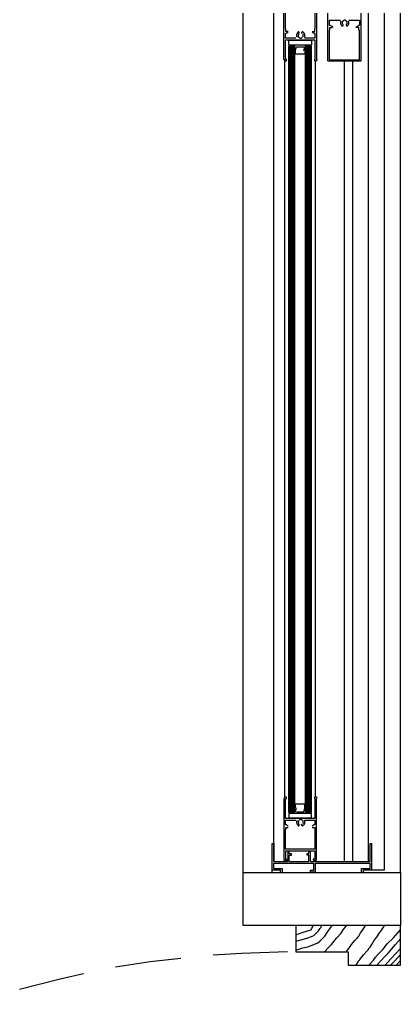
# Model space of a CAD drawing. Header units: millimetres. Extents: x 7649 to 34105, y 3983 to 25377.
# Drawn here: x 11568 to 11930, y 9414 to 10335 of the extents above; entities that cross this region are included whole.
import ezdxf

# ---------------------------------------------------------------- set-up
doc = ezdxf.new("R2010")
doc.units = ezdxf.units.MM

msp = doc.modelspace()

# ---------------------------------------------------------------- linework, layer by layer
at = {"layer": 'GEOMETRY', "color": 7}
for p, q in [((11780.66111, 9525.17639), (11780.66111, 11125.37639)), ((11915.06944, 9527.82222), (11915.06944, 11122.73056)), ((11930.41528, 9525.17639), (11930.41528, 11125.37639)), ((11809.76528, 9535.75972), (11809.76528, 11114.79306)), ((11899.72361, 9535.75972), (11899.72361, 11114.79306)), ((11819.29028, 10296.70139), (11819.29028, 10355.43889)), ((11820.87778, 10326.33472), (11820.87778, 10354.38056)), ((11848.92361, 10354.38056), (11848.92361, 10326.33472)), ((11850.51111, 10355.43889), (11850.51111, 10296.70139)), ((11861.09444, 10295.64306), (11861.09444, 10354.38056)), ((11892.84444, 10295.64306), (11892.84444, 10354.38056)), ((11862.68194, 10329.50972), (11862.68194, 10334.27222)), ((11862.68194, 10334.27222), (11873.26528, 10334.27222)), ((11876.03158, 10333.94642), (11875.81479, 10333.80307)), ((11876.25915, 10334.06371), (11876.03158, 10333.94642)), ((11876.49533, 10334.15493), (11876.25915, 10334.06371)), ((11876.73797, 10334.22009), (11876.49533, 10334.15493)), ((11876.98492, 10334.25919), (11876.73797, 10334.22009)), ((11877.23403, 10334.27222), (11876.98492, 10334.25919)), ((11877.48313, 10334.25919), (11877.23403, 10334.27222)), ((11877.73008, 10334.22009), (11877.48313, 10334.25919)), ((11877.97273, 10334.15493), (11877.73008, 10334.22009)), ((11878.20891, 10334.06371), (11877.97273, 10334.15493)), ((11878.43647, 10333.94642), (11878.20891, 10334.06371)), ((11878.65327, 10333.80307), (11878.43647, 10333.94642)), ((11881.20278, 10334.27222), (11891.25694, 10334.27222)), ((11891.25694, 10334.27222), (11891.25694, 10329.50972)), ((11820.87778, 10326.33472), (11821.40694, 10326.33472)), ((11821.40694, 10323.68889), (11821.40694, 10326.33472)), ((11848.92361, 10323.68889), (11848.92361, 10326.33472)), ((11865.85694, 10327.92222), (11862.68194, 10329.50972)), ((11862.68194, 10296.70139), (11862.68194, 10324.74722)), ((11862.68194, 10324.74722), (11863.21111, 10324.74722)), ((11863.21111, 10327.39306), (11865.32778, 10327.39306)), ((11863.21111, 10324.74722), (11863.21111, 10327.39306)), ((11865.85694, 10327.39306), (11865.85694, 10327.92222)), ((11873.27818, 10332.21507), (11873.26647, 10331.78517)), ((11873.26647, 10331.78517), (11873.30107, 10331.35868)), ((11873.33714, 10332.6446), (11873.27818, 10332.21507)), ((11873.30107, 10331.35868), (11873.38105, 10330.93938)), ((11873.44428, 10333.06999), (11873.33714, 10332.6446)), ((11873.38105, 10330.93938), (11873.50547, 10330.53107)), ((11873.60054, 10333.48744), (11873.44428, 10333.06999)), ((11873.50547, 10330.53107), (11873.6734, 10330.13751)), ((11873.6734, 10330.13751), (11873.88391, 10329.76249)), ((11873.88391, 10329.76249), (11874.13606, 10329.40979)), ((11874.13606, 10329.40979), (11874.42892, 10329.0832)), ((11874.42892, 10329.0832), (11874.76155, 10328.78649)), ((11874.62287, 10329.15341), (11874.68422, 10329.10914)), ((11874.68422, 10329.10914), (11874.74874, 10329.07131)), ((11874.74874, 10329.07131), (11874.81595, 10329.03998)), ((11874.81595, 10329.03998), (11874.88537, 10329.0152)), ((11874.86581, 10332.14008), (11874.85278, 10331.89097)), ((11874.85278, 10331.89097), (11874.86581, 10331.64187)), ((11874.90491, 10332.38703), (11874.86581, 10332.14008)), ((11874.86581, 10331.64187), (11874.90491, 10331.39492)), ((11874.88537, 10329.0152), (11874.9565, 10328.99702)), ((11874.97007, 10332.62967), (11874.90491, 10332.38703)), ((11874.90491, 10331.39492), (11874.97007, 10331.15227)), ((11874.9565, 10328.99702), (11875.02887, 10328.9855)), ((11875.06129, 10332.86585), (11874.97007, 10332.62967)), ((11874.97007, 10331.15227), (11875.06129, 10330.91609)), ((11875.02887, 10328.9855), (11875.10199, 10328.9807)), ((11875.17858, 10333.09342), (11875.06129, 10332.86585)), ((11875.06129, 10330.91609), (11875.17858, 10330.68853)), ((11875.10199, 10328.9807), (11875.17539, 10328.98266)), ((11875.17539, 10328.98266), (11875.24856, 10328.99145)), ((11875.32193, 10333.31021), (11875.17858, 10333.09342)), ((11875.17858, 10330.68853), (11875.32193, 10330.47173)), ((11875.24856, 10328.99145), (11875.32105, 10329.00711)), ((11875.32105, 10329.00711), (11875.39235, 10329.0297)), ((11875.39235, 10329.0297), (11875.46199, 10329.05927)), ((11875.46199, 10329.05927), (11875.5285, 10329.09532)), ((11875.5285, 10329.09532), (11875.59059, 10329.13702)), ((11875.59059, 10329.13702), (11875.648, 10329.18396)), ((11875.648, 10329.18396), (11875.70046, 10329.23573)), ((11875.70885, 10330.30363), (11875.67202, 10330.3421)), ((11875.70046, 10329.23573), (11875.74772, 10329.29192)), ((11875.74282, 10330.26302), (11875.70885, 10330.30363)), ((11875.77388, 10330.22043), (11875.74282, 10330.26302)), ((11875.74772, 10329.29192), (11875.78952, 10329.35211)), ((11875.80196, 10330.17601), (11875.77388, 10330.22043)), ((11875.78952, 10329.35211), (11875.82559, 10329.4159)), ((11875.82699, 10330.12993), (11875.80196, 10330.17601)), ((11875.82559, 10329.4159), (11875.85569, 10329.48286)), ((11875.8489, 10330.08234), (11875.82699, 10330.12993)), ((11875.86763, 10330.03342), (11875.8489, 10330.08234)), ((11875.85569, 10329.48286), (11875.87955, 10329.5526)), ((11875.8831, 10329.98331), (11875.86763, 10330.03342)), ((11875.87955, 10329.5526), (11875.89691, 10329.62469)), ((11875.89525, 10329.93219), (11875.8831, 10329.98331)), ((11875.90402, 10329.88021), (11875.89525, 10329.93219)), ((11875.89691, 10329.62469), (11875.90752, 10329.69873)), ((11875.90933, 10329.82752), (11875.90402, 10329.88021)), ((11875.90752, 10329.69873), (11875.91111, 10329.77431)), ((11875.91111, 10329.77431), (11875.90933, 10329.82752)), ((11875.91111, 10333.21389), (11875.91111, 10333.74306)), ((11878.55694, 10333.74306), (11878.55694, 10333.21389)), ((11878.56718, 10329.90158), (11878.55749, 10329.80365)), ((11878.55749, 10329.80365), (11878.55992, 10329.70528)), ((11878.55992, 10329.70528), (11878.57453, 10329.60766)), ((11878.58896, 10329.99785), (11878.56718, 10329.90158)), ((11878.57453, 10329.60766), (11878.60135, 10329.51202)), ((11878.62278, 10330.09125), (11878.58896, 10329.99785)), ((11878.60135, 10329.51202), (11878.64044, 10329.41957)), ((11878.6686, 10330.18056), (11878.62278, 10330.09125)), ((11878.64044, 10329.41957), (11878.69184, 10329.33151)), ((11878.72636, 10330.26458), (11878.6686, 10330.18056)), ((11878.69184, 10329.33151), (11878.75559, 10329.24905)), ((11878.79603, 10330.3421), (11878.72636, 10330.26458)), ((11878.75559, 10329.24905), (11878.82948, 10329.17556)), ((11878.82948, 10329.17556), (11878.91048, 10329.11362)), ((11878.91048, 10329.11362), (11878.99736, 10329.06335)), ((11878.99736, 10329.06335), (11879.08893, 10329.02485)), ((11879.08893, 10329.02485), (11879.18397, 10328.99823)), ((11879.28948, 10333.09342), (11879.14612, 10333.31021)), ((11879.14612, 10330.47173), (11879.28948, 10330.68853)), ((11879.18397, 10328.99823), (11879.28129, 10328.98359)), ((11879.28129, 10328.98359), (11879.37966, 10328.98105)), ((11879.40676, 10332.86585), (11879.28948, 10333.09342)), ((11879.28948, 10330.68853), (11879.40676, 10330.91609)), ((11879.37966, 10328.98105), (11879.47789, 10328.9907)), ((11879.49799, 10332.62967), (11879.40676, 10332.86585)), ((11879.40676, 10330.91609), (11879.49799, 10331.15227)), ((11879.47789, 10328.9907), (11879.57476, 10329.01266)), ((11879.56315, 10332.38703), (11879.49799, 10332.62967)), ((11879.49799, 10331.15227), (11879.56315, 10331.39492)), ((11879.60225, 10332.14008), (11879.56315, 10332.38703)), ((11879.56315, 10331.39492), (11879.60225, 10331.64187)), ((11879.57476, 10329.01266), (11879.66908, 10329.04703)), ((11879.61528, 10331.89097), (11879.60225, 10332.14008)), ((11879.60225, 10331.64187), (11879.61528, 10331.89097)), ((11879.66908, 10329.04703), (11879.75962, 10329.09391)), ((11879.70651, 10328.78649), (11879.93456, 10328.98267)), ((11879.75962, 10329.09391), (11879.84519, 10329.15341)), ((11879.93456, 10328.98267), (11880.14563, 10329.19397)), ((11880.14563, 10329.19397), (11880.33917, 10329.41926)), ((11880.33917, 10329.41926), (11880.51464, 10329.65742)), ((11880.51464, 10329.65742), (11880.67149, 10329.90732)), ((11880.67149, 10329.90732), (11880.80919, 10330.16785)), ((11880.80919, 10330.16785), (11880.9272, 10330.43786)), ((11880.92056, 10333.36081), (11880.86752, 10333.48744)), ((11880.96912, 10333.23263), (11880.92056, 10333.36081)), ((11880.9272, 10330.43786), (11881.02496, 10330.71624)), ((11881.01318, 10333.10299), (11880.96912, 10333.23263)), ((11881.0527, 10332.97204), (11881.01318, 10333.10299)), ((11881.02496, 10330.71624), (11881.10194, 10331.00187)), ((11881.08767, 10332.83987), (11881.0527, 10332.97204)), ((11881.11806, 10332.70662), (11881.08767, 10332.83987)), ((11881.10194, 10331.00187), (11881.1576, 10331.29362)), ((11881.14384, 10332.5724), (11881.11806, 10332.70662)), ((11881.16499, 10332.43733), (11881.14384, 10332.5724)), ((11881.1576, 10331.29362), (11881.19139, 10331.59036)), ((11881.18149, 10332.30153), (11881.16499, 10332.43733)), ((11881.1933, 10332.16513), (11881.18149, 10332.30153)), ((11881.19139, 10331.59036), (11881.20278, 10331.89097)), ((11881.2004, 10332.02823), (11881.1933, 10332.16513)), ((11881.20278, 10331.89097), (11881.2004, 10332.02823)), ((11888.08194, 10327.39306), (11888.08194, 10327.92222)), ((11891.25694, 10329.50972), (11888.61111, 10327.92222)), ((11890.72778, 10327.39306), (11888.61111, 10327.39306)), ((11890.72778, 10324.74722), (11890.72778, 10327.39306)), ((11890.72778, 10324.74722), (11891.25694, 10324.74722)), ((11891.25694, 10296.70139), (11891.25694, 10324.74722)), ((11820.87778, 10321.57222), (11823.52361, 10323.15972)), ((11820.87778, 10317.33889), (11820.87778, 10321.57222)), ((11830.93194, 10317.33889), (11820.87778, 10317.33889)), ((11820.87778, 10297.23056), (11820.87778, 10315.75139)), ((11820.87778, 10315.75139), (11848.92361, 10315.75139)), ((11823.52361, 10323.68889), (11821.40694, 10323.68889)), ((11831.4725, 10320.02075), (11831.46111, 10319.72014)), ((11831.46111, 10319.72014), (11831.46349, 10319.58288)), ((11831.46349, 10319.58288), (11831.47059, 10319.44598)), ((11831.47059, 10319.44598), (11831.4824, 10319.30958)), ((11831.50629, 10320.31749), (11831.4725, 10320.02075)), ((11831.4824, 10319.30958), (11831.4989, 10319.17378)), ((11831.4989, 10319.17378), (11831.52005, 10319.03871)), ((11831.56195, 10320.60924), (11831.50629, 10320.31749)), ((11831.52005, 10319.03871), (11831.54583, 10318.90449)), ((11831.54583, 10318.90449), (11831.57622, 10318.77124)), ((11831.63893, 10320.89487), (11831.56195, 10320.60924)), ((11831.57622, 10318.77124), (11831.61119, 10318.63908)), ((11831.61119, 10318.63908), (11831.65071, 10318.50812)), ((11831.73669, 10321.17325), (11831.63893, 10320.89487)), ((11831.65071, 10318.50812), (11831.69477, 10318.37848)), ((11831.69477, 10318.37848), (11831.74333, 10318.2503)), ((11831.85469, 10321.44326), (11831.73669, 10321.17325)), ((11831.74333, 10318.2503), (11831.79637, 10318.12367)), ((11831.99239, 10321.70379), (11831.85469, 10321.44326)), ((11832.14925, 10321.95369), (11831.99239, 10321.70379)), ((11832.32472, 10322.19185), (11832.14925, 10321.95369)), ((11832.51826, 10322.41714), (11832.32472, 10322.19185)), ((11832.72933, 10322.62844), (11832.51826, 10322.41714)), ((11832.95738, 10322.82462), (11832.72933, 10322.62844)), ((11832.90427, 10323.04637), (11832.8187, 10322.98687)), ((11832.99481, 10323.09325), (11832.90427, 10323.04637)), ((11833.08913, 10323.12762), (11832.99481, 10323.09325)), ((11833.57778, 10321.04306), (11833.04861, 10321.04306)), ((11833.06164, 10319.96924), (11833.04861, 10319.72014)), ((11833.04861, 10319.72014), (11833.06164, 10319.47103)), ((11833.04861, 10318.39722), (11833.57778, 10318.39722)), ((11833.10074, 10320.2162), (11833.06164, 10319.96924)), ((11833.06164, 10319.47103), (11833.10074, 10319.22408)), ((11833.186, 10323.14957), (11833.08913, 10323.12762)), ((11833.1659, 10320.45884), (11833.10074, 10320.2162)), ((11833.10074, 10319.22408), (11833.1659, 10318.98144)), ((11833.25712, 10320.69502), (11833.1659, 10320.45884)), ((11833.1659, 10318.98144), (11833.25712, 10318.74526)), ((11833.28423, 10323.15923), (11833.186, 10323.14957)), ((11833.37441, 10320.92258), (11833.25712, 10320.69502)), ((11833.25712, 10318.74526), (11833.37441, 10318.51769)), ((11833.3826, 10323.15668), (11833.28423, 10323.15923)), ((11833.51776, 10321.13938), (11833.37441, 10320.92258)), ((11833.37441, 10318.51769), (11833.51776, 10318.3009)), ((11833.47992, 10323.14205), (11833.3826, 10323.15668)), ((11833.57496, 10323.11543), (11833.47992, 10323.14205)), ((11833.66653, 10323.07693), (11833.57496, 10323.11543)), ((11833.75341, 10323.02666), (11833.66653, 10323.07693)), ((11833.83441, 10322.96472), (11833.75341, 10323.02666)), ((11833.9083, 10322.89122), (11833.83441, 10322.96472)), ((11833.86786, 10321.79818), (11833.93753, 10321.8757)), ((11833.97205, 10322.80877), (11833.9083, 10322.89122)), ((11833.93753, 10321.8757), (11833.99529, 10321.95972)), ((11834.02345, 10322.72071), (11833.97205, 10322.80877)), ((11833.99529, 10321.95972), (11834.04111, 10322.04903)), ((11834.01062, 10317.80804), (11834.22742, 10317.66469)), ((11834.06254, 10322.62826), (11834.02345, 10322.72071)), ((11834.04111, 10322.04903), (11834.07492, 10322.14243)), ((11834.08936, 10322.53262), (11834.06254, 10322.62826)), ((11834.07492, 10322.14243), (11834.09671, 10322.2387)), ((11834.10397, 10322.435), (11834.08936, 10322.53262)), ((11834.09671, 10322.2387), (11834.1064, 10322.33662)), ((11834.1064, 10322.33662), (11834.10397, 10322.435)), ((11834.22742, 10317.66469), (11834.45498, 10317.5474)), ((11834.45498, 10317.5474), (11834.69116, 10317.45618)), ((11834.69116, 10317.45618), (11834.9338, 10317.39102)), ((11834.9338, 10317.39102), (11835.18076, 10317.35192)), ((11835.18076, 10317.35192), (11835.42986, 10317.33889)), ((11835.42986, 10317.33889), (11835.67897, 10317.35192)), ((11835.67897, 10317.35192), (11835.92592, 10317.39102)), ((11835.92592, 10317.39102), (11836.16856, 10317.45618)), ((11836.16856, 10317.45618), (11836.40474, 10317.5474)), ((11836.2272, 10322.44155), (11836.22361, 10322.36597)), ((11836.22361, 10322.36597), (11836.2254, 10322.31275)), ((11836.2254, 10322.31275), (11836.2307, 10322.26007)), ((11836.23781, 10322.51558), (11836.2272, 10322.44155)), ((11836.2307, 10322.26007), (11836.23947, 10322.20809)), ((11836.25517, 10322.58768), (11836.23781, 10322.51558)), ((11836.23947, 10322.20809), (11836.25162, 10322.15696)), ((11836.25162, 10322.15696), (11836.26709, 10322.10686)), ((11836.27903, 10322.65741), (11836.25517, 10322.58768)), ((11836.26709, 10322.10686), (11836.28582, 10322.05793)), ((11836.30913, 10322.72438), (11836.27903, 10322.65741)), ((11836.28582, 10322.05793), (11836.30773, 10322.01035)), ((11836.30773, 10322.01035), (11836.33276, 10321.96427)), ((11836.34521, 10322.78816), (11836.30913, 10322.72438)), ((11836.33276, 10321.96427), (11836.36084, 10321.91985)), ((11836.387, 10322.84836), (11836.34521, 10322.78816)), ((11836.36084, 10321.91985), (11836.3919, 10321.87726)), ((11836.43426, 10322.90454), (11836.387, 10322.84836)), ((11836.3919, 10321.87726), (11836.42588, 10321.83665)), ((11836.40474, 10317.5474), (11836.63231, 10317.66469)), ((11836.42588, 10321.83665), (11836.4627, 10321.79818)), ((11836.48672, 10322.95631), (11836.43426, 10322.90454)), ((11836.54413, 10323.00325), (11836.48672, 10322.95631)), ((11836.60622, 10323.04496), (11836.54413, 10323.00325)), ((11836.67274, 10323.081), (11836.60622, 10323.04496)), ((11836.63231, 10317.66469), (11836.8491, 10317.80804)), ((11836.74237, 10323.11058), (11836.67274, 10323.081)), ((11836.81368, 10323.13317), (11836.74237, 10323.11058)), ((11836.88616, 10323.14883), (11836.81368, 10323.13317)), ((11836.95934, 10323.15761), (11836.88616, 10323.14883)), ((11837.03273, 10323.15958), (11836.95934, 10323.15761)), ((11837.10585, 10323.15477), (11837.03273, 10323.15958)), ((11837.17822, 10323.14326), (11837.10585, 10323.15477)), ((11837.24935, 10323.12508), (11837.17822, 10323.14326)), ((11837.31877, 10323.1003), (11837.24935, 10323.12508)), ((11837.38598, 10323.06897), (11837.31877, 10323.1003)), ((11837.48531, 10320.92258), (11837.34196, 10321.13938)), ((11837.34196, 10318.3009), (11837.48531, 10318.51769)), ((11837.4505, 10323.03114), (11837.38598, 10323.06897)), ((11837.51186, 10322.98687), (11837.4505, 10323.03114)), ((11837.6026, 10320.69502), (11837.48531, 10320.92258)), ((11837.48531, 10318.51769), (11837.6026, 10318.74526)), ((11837.69382, 10320.45884), (11837.6026, 10320.69502)), ((11837.6026, 10318.74526), (11837.69382, 10318.98144)), ((11837.75898, 10320.2162), (11837.69382, 10320.45884)), ((11837.69382, 10318.98144), (11837.75898, 10319.22408)), ((11837.79808, 10319.96924), (11837.75898, 10320.2162)), ((11837.75898, 10319.22408), (11837.79808, 10319.47103)), ((11837.81111, 10319.72014), (11837.79808, 10319.96924)), ((11837.79808, 10319.47103), (11837.81111, 10319.72014)), ((11838.23497, 10322.52791), (11837.90234, 10322.82462)), ((11838.52783, 10322.20132), (11838.23497, 10322.52791)), ((11838.77998, 10321.84862), (11838.52783, 10322.20132)), ((11838.99049, 10321.4736), (11838.77998, 10321.84862)), ((11848.92361, 10317.33889), (11838.86944, 10317.33889)), ((11839.15842, 10321.08004), (11838.99049, 10321.4736)), ((11839.06335, 10318.12367), (11839.21961, 10318.54113)), ((11839.28284, 10320.67173), (11839.15842, 10321.08004)), ((11839.21961, 10318.54113), (11839.32675, 10318.96651)), ((11839.36282, 10320.25243), (11839.28284, 10320.67173)), ((11839.32675, 10318.96651), (11839.3857, 10319.39604)), ((11839.39742, 10319.82594), (11839.36282, 10320.25243)), ((11839.3857, 10319.39604), (11839.39742, 10319.82594)), ((11846.27778, 10323.68889), (11848.92361, 10323.68889)), ((11846.27778, 10323.15972), (11848.92361, 10321.57222)), ((11848.92361, 10321.57222), (11848.92361, 10317.33889)), ((11848.92361, 10315.75139), (11848.92361, 10297.23056)), ((11824.05278, 10315.22222), (11845.74861, 10315.22222)), ((11824.05278, 10310.98889), (11824.05278, 10315.22222)), ((11824.05278, 10310.98889), (11845.74861, 10310.98889)), ((11824.05278, 9582.32639), (11824.05278, 10309.93056)), ((11824.05278, 10309.93056), (11829.87361, 10309.93056)), ((11825.11111, 9582.32639), (11825.11111, 10309.93056)), ((11826.16944, 9582.32639), (11826.16944, 10309.93056)), ((11827.22778, 9582.32639), (11827.22778, 10309.93056)), ((11827.75694, 9582.32639), (11827.75694, 10309.93056)), ((11828.81528, 9582.32639), (11828.81528, 10309.93056)), ((11829.87361, 9582.32639), (11829.87361, 10309.93056)), ((11830.40278, 10305.16806), (11831.46111, 10308.87222)), ((11831.46111, 10308.87222), (11838.34028, 10308.87222)), ((11838.34028, 10305.16806), (11839.39861, 10308.87222)), ((11839.92778, 9582.32639), (11839.92778, 10309.93056)), ((11839.92778, 10309.93056), (11845.74861, 10309.93056)), ((11840.98611, 9582.32639), (11840.98611, 10309.93056)), ((11842.04444, 9582.32639), (11842.04444, 10309.93056)), ((11843.10278, 9582.32639), (11843.10278, 10309.93056)), ((11844.16111, 9582.32639), (11844.16111, 10309.93056)), ((11845.21944, 9582.32639), (11845.21944, 10309.93056)), ((11845.74861, 10315.22222), (11845.74861, 10310.98889)), ((11845.74861, 9582.32639), (11845.74861, 10309.93056)), ((11819.81944, 10296.96597), (11819.82669, 10296.85826)), ((11821.93611, 10297.23056), (11820.87778, 10297.23056)), ((11821.93611, 10295.64306), (11821.93611, 10297.23056)), ((11830.40278, 10301.99306), (11830.40278, 10305.16806)), ((11839.39861, 10301.99306), (11830.40278, 10301.99306)), ((11839.39861, 10305.16806), (11839.39861, 10301.99306)), ((11848.92361, 10297.23056), (11848.39444, 10297.23056)), ((11848.39444, 10297.23056), (11848.39444, 10295.64306)), ((11851.03303, 10296.85826), (11851.04028, 10296.96597)), ((11819.82669, 10296.85826), (11819.8478, 10296.75496)), ((11819.8478, 10296.75496), (11819.88182, 10296.65701)), ((11819.88182, 10296.65701), (11819.92781, 10296.56535)), ((11819.92781, 10296.56535), (11819.98483, 10296.48093)), ((11819.98483, 10296.48093), (11820.05193, 10296.40471)), ((11820.05193, 10296.40471), (11820.12816, 10296.33761)), ((11820.12816, 10296.33761), (11820.21257, 10296.28059)), ((11820.21257, 10296.28059), (11820.30423, 10296.2346)), ((11820.30423, 10296.2346), (11820.40218, 10296.20058)), ((11820.34861, 10295.64306), (11821.93611, 10295.64306)), ((11820.34861, 9596.61389), (11820.34861, 10295.64306)), ((11820.40218, 10296.20058), (11820.50549, 10296.17947)), ((11820.50549, 10296.17947), (11820.61319, 10296.17222)), ((11848.39444, 10295.64306), (11849.98194, 10295.64306)), ((11849.45278, 9596.61389), (11849.45278, 10295.64306)), ((11850.24653, 10296.17222), (11850.35424, 10296.17947)), ((11850.35424, 10296.17947), (11850.45754, 10296.20058)), ((11850.45754, 10296.20058), (11850.55549, 10296.2346)), ((11850.55549, 10296.2346), (11850.64715, 10296.28059)), ((11850.64715, 10296.28059), (11850.73157, 10296.33761)), ((11850.73157, 10296.33761), (11850.80779, 10296.40471)), ((11850.80779, 10296.40471), (11850.87489, 10296.48093)), ((11850.87489, 10296.48093), (11850.93191, 10296.56535)), ((11850.93191, 10296.56535), (11850.9779, 10296.65701)), ((11850.9779, 10296.65701), (11851.01192, 10296.75496)), ((11851.01192, 10296.75496), (11851.03303, 10296.85826)), ((11861.09444, 10295.64306), (11892.84444, 10295.64306)), ((11862.68194, 10296.70139), (11891.25694, 10296.70139)), ((11876.96944, 9535.75972), (11876.96944, 10295.64306)), ((11884.90694, 9535.75972), (11884.90694, 10295.64306)), ((11819.29028, 9595.55556), (11819.29028, 9536.81806)), ((11819.82669, 9595.92785), (11819.81944, 9595.82014)), ((11819.8478, 9596.03115), (11819.82669, 9595.92785)), ((11819.88182, 9596.1291), (11819.8478, 9596.03115)), ((11819.92781, 9596.22076), (11819.88182, 9596.1291)), ((11819.98483, 9596.30518), (11819.92781, 9596.22076)), ((11820.05193, 9596.38141), (11819.98483, 9596.30518)), ((11820.12816, 9596.4485), (11820.05193, 9596.38141)), ((11820.21257, 9596.50552), (11820.12816, 9596.4485)), ((11820.30423, 9596.55151), (11820.21257, 9596.50552)), ((11820.40218, 9596.58554), (11820.30423, 9596.55151)), ((11821.93611, 9596.61389), (11820.34861, 9596.61389)), ((11820.50549, 9596.60664), (11820.40218, 9596.58554)), ((11820.61319, 9596.61389), (11820.50549, 9596.60664)), ((11820.87778, 9576.50556), (11820.87778, 9595.02639)), ((11820.87778, 9595.02639), (11821.93611, 9595.02639)), ((11821.93611, 9595.02639), (11821.93611, 9596.61389)), ((11830.40278, 9586.55972), (11830.40278, 9590.26389)), ((11830.40278, 9590.26389), (11839.39861, 9590.26389)), ((11839.39861, 9586.55972), (11839.39861, 9590.26389)), ((11849.98194, 9596.61389), (11848.39444, 9596.61389)), ((11848.39444, 9596.61389), (11848.39444, 9595.02639)), ((11848.39444, 9595.02639), (11848.92361, 9595.02639)), ((11848.92361, 9595.02639), (11848.92361, 9576.50556)), ((11850.35424, 9596.60664), (11850.24653, 9596.61389)), ((11850.45754, 9596.58554), (11850.35424, 9596.60664)), ((11850.55549, 9596.55151), (11850.45754, 9596.58554)), ((11850.51111, 9536.81806), (11850.51111, 9595.55556)), ((11850.64715, 9596.50552), (11850.55549, 9596.55151)), ((11850.73157, 9596.4485), (11850.64715, 9596.50552)), ((11850.80779, 9596.38141), (11850.73157, 9596.4485)), ((11850.87489, 9596.30518), (11850.80779, 9596.38141)), ((11850.93191, 9596.22076), (11850.87489, 9596.30518)), ((11850.9779, 9596.1291), (11850.93191, 9596.22076)), ((11851.01192, 9596.03115), (11850.9779, 9596.1291)), ((11851.03303, 9595.92785), (11851.01192, 9596.03115)), ((11851.04028, 9595.82014), (11851.03303, 9595.92785)), ((11824.05278, 9582.32639), (11829.87361, 9582.32639)), ((11845.74861, 9581.26806), (11824.05278, 9581.26806)), ((11824.05278, 9581.26806), (11824.05278, 9577.03472)), ((11830.40278, 9582.85556), (11831.46111, 9586.55972)), ((11831.46111, 9582.85556), (11838.34028, 9582.85556)), ((11838.34028, 9582.85556), (11839.39861, 9586.55972)), ((11839.92778, 9582.32639), (11845.74861, 9582.32639)), ((11845.74861, 9577.03472), (11845.74861, 9581.26806)), ((11848.92361, 9576.50556), (11820.87778, 9576.50556)), ((11820.87778, 9570.68472), (11820.87778, 9574.91806)), ((11820.87778, 9574.91806), (11830.93194, 9574.91806)), ((11823.52361, 9569.09722), (11820.87778, 9570.68472)), ((11824.05278, 9577.03472), (11845.74861, 9577.03472)), ((11831.47402, 9573.39007), (11831.46231, 9572.96017)), ((11831.46231, 9572.96017), (11831.4969, 9572.53368)), ((11831.53298, 9573.8196), (11831.47402, 9573.39007)), ((11831.4969, 9572.53368), (11831.57688, 9572.11438)), ((11831.64012, 9574.24499), (11831.53298, 9573.8196)), ((11831.57688, 9572.11438), (11831.7013, 9571.70607)), ((11831.79637, 9574.66244), (11831.64012, 9574.24499)), ((11831.7013, 9571.70607), (11831.86923, 9571.31251)), ((11831.86923, 9571.31251), (11832.07974, 9570.93749)), ((11832.07974, 9570.93749), (11832.33189, 9570.58479)), ((11832.33189, 9570.58479), (11832.62475, 9570.2582)), ((11832.62475, 9570.2582), (11832.95738, 9569.96149)), ((11832.8187, 9569.79924), (11832.88005, 9569.75497)), ((11832.88005, 9569.75497), (11832.94458, 9569.71714)), ((11832.94458, 9569.71714), (11833.01179, 9569.68581)), ((11833.01179, 9569.68581), (11833.0812, 9569.66103)), ((11833.04861, 9573.85972), (11833.57778, 9573.85972)), ((11833.06164, 9573.31508), (11833.04861, 9573.06597)), ((11833.04861, 9573.06597), (11833.06164, 9572.81687)), ((11833.57778, 9571.21389), (11833.04861, 9571.21389)), ((11833.10074, 9573.56203), (11833.06164, 9573.31508)), ((11833.06164, 9572.81687), (11833.10074, 9572.56992)), ((11833.0812, 9569.66103), (11833.15233, 9569.64286)), ((11833.1659, 9573.80467), (11833.10074, 9573.56203)), ((11833.10074, 9572.56992), (11833.1659, 9572.32727)), ((11833.15233, 9569.64286), (11833.2247, 9569.63134)), ((11833.25712, 9574.04085), (11833.1659, 9573.80467)), ((11833.1659, 9572.32727), (11833.25712, 9572.09109)), ((11833.2247, 9569.63134), (11833.29783, 9569.62653)), ((11833.37441, 9574.26842), (11833.25712, 9574.04085)), ((11833.25712, 9572.09109), (11833.37441, 9571.86353)), ((11833.29783, 9569.62653), (11833.37122, 9569.6285)), ((11833.37122, 9569.6285), (11833.4444, 9569.63728)), ((11833.51776, 9574.48521), (11833.37441, 9574.26842)), ((11833.37441, 9571.86353), (11833.51776, 9571.64673)), ((11833.4444, 9569.63728), (11833.51688, 9569.65294)), ((11833.51688, 9569.65294), (11833.58818, 9569.67553)), ((11833.57778, 9570.68472), (11833.57778, 9571.21389)), ((11833.58818, 9569.67553), (11833.65782, 9569.70511)), ((11833.65782, 9569.70511), (11833.72434, 9569.74116)), ((11833.72434, 9569.74116), (11833.78643, 9569.78286)), ((11833.78643, 9569.78286), (11833.84383, 9569.8298)), ((11833.84383, 9569.8298), (11833.89629, 9569.88157)), ((11833.90468, 9570.94947), (11833.86786, 9570.98793)), ((11833.89629, 9569.88157), (11833.94355, 9569.93775)), ((11833.93865, 9570.90886), (11833.90468, 9570.94947)), ((11833.96972, 9570.86626), (11833.93865, 9570.90886)), ((11833.94355, 9569.93775), (11833.98535, 9569.99795)), ((11833.99779, 9570.82184), (11833.96972, 9570.86626)), ((11833.98535, 9569.99795), (11834.02143, 9570.06173)), ((11834.02282, 9570.77576), (11833.99779, 9570.82184)), ((11834.22742, 9575.12142), (11834.01062, 9574.97807)), ((11834.02143, 9570.06173), (11834.05152, 9570.1287)), ((11834.04473, 9570.72818), (11834.02282, 9570.77576)), ((11834.06346, 9570.67925), (11834.04473, 9570.72818)), ((11834.05152, 9570.1287), (11834.07538, 9570.19843)), ((11834.07893, 9570.62915), (11834.06346, 9570.67925)), ((11834.07538, 9570.19843), (11834.09274, 9570.27053)), ((11834.09109, 9570.57802), (11834.07893, 9570.62915)), ((11834.09985, 9570.52604), (11834.09109, 9570.57802)), ((11834.09274, 9570.27053), (11834.10335, 9570.34457)), ((11834.10516, 9570.47336), (11834.09985, 9570.52604)), ((11834.10335, 9570.34457), (11834.10694, 9570.42014)), ((11834.10694, 9570.42014), (11834.10516, 9570.47336)), ((11834.45498, 9575.23871), (11834.22742, 9575.12142)), ((11834.69116, 9575.32993), (11834.45498, 9575.23871)), ((11834.9338, 9575.39509), (11834.69116, 9575.32993)), ((11835.18076, 9575.43419), (11834.9338, 9575.39509)), ((11835.42986, 9575.44722), (11835.18076, 9575.43419)), ((11835.67897, 9575.43419), (11835.42986, 9575.44722)), ((11835.92592, 9575.39509), (11835.67897, 9575.43419)), ((11836.16856, 9575.32993), (11835.92592, 9575.39509)), ((11836.40474, 9575.23871), (11836.16856, 9575.32993)), ((11836.22361, 9570.68472), (11836.22361, 9571.21389)), ((11836.23385, 9570.54742), (11836.22415, 9570.44949)), ((11836.22415, 9570.44949), (11836.22659, 9570.35111)), ((11836.22659, 9570.35111), (11836.24119, 9570.2535)), ((11836.25563, 9570.64368), (11836.23385, 9570.54742)), ((11836.24119, 9570.2535), (11836.26802, 9570.15785)), ((11836.28945, 9570.73708), (11836.25563, 9570.64368)), ((11836.26802, 9570.15785), (11836.30711, 9570.0654)), ((11836.33527, 9570.82639), (11836.28945, 9570.73708)), ((11836.30711, 9570.0654), (11836.35851, 9569.97734)), ((11836.39303, 9570.91041), (11836.33527, 9570.82639)), ((11836.35851, 9569.97734), (11836.42225, 9569.89489)), ((11836.4627, 9570.98793), (11836.39303, 9570.91041)), ((11836.63231, 9575.12142), (11836.40474, 9575.23871)), ((11836.42225, 9569.89489), (11836.49615, 9569.82139)), ((11836.49615, 9569.82139), (11836.57714, 9569.75945)), ((11836.57714, 9569.75945), (11836.66403, 9569.70918)), ((11836.8491, 9574.97807), (11836.63231, 9575.12142)), ((11836.66403, 9569.70918), (11836.75559, 9569.67068)), ((11836.75559, 9569.67068), (11836.85064, 9569.64406)), ((11836.85064, 9569.64406), (11836.94795, 9569.62943)), ((11836.94795, 9569.62943), (11837.04633, 9569.62688)), ((11837.04633, 9569.62688), (11837.14455, 9569.63654)), ((11837.14455, 9569.63654), (11837.24143, 9569.65849)), ((11837.24143, 9569.65849), (11837.33574, 9569.69286)), ((11837.33574, 9569.69286), (11837.42629, 9569.73974)), ((11837.48531, 9574.26842), (11837.34196, 9574.48521)), ((11837.34196, 9571.64673), (11837.48531, 9571.86353)), ((11837.42629, 9569.73974), (11837.51186, 9569.79924)), ((11837.6026, 9574.04085), (11837.48531, 9574.26842)), ((11837.48531, 9571.86353), (11837.6026, 9572.09109)), ((11837.69382, 9573.80467), (11837.6026, 9574.04085)), ((11837.6026, 9572.09109), (11837.69382, 9572.32727)), ((11837.75898, 9573.56203), (11837.69382, 9573.80467)), ((11837.69382, 9572.32727), (11837.75898, 9572.56992)), ((11837.79808, 9573.31508), (11837.75898, 9573.56203)), ((11837.75898, 9572.56992), (11837.79808, 9572.81687)), ((11837.81111, 9573.06597), (11837.79808, 9573.31508)), ((11837.79808, 9572.81687), (11837.81111, 9573.06597)), ((11837.90234, 9569.96149), (11838.13039, 9570.15767)), ((11838.13039, 9570.15767), (11838.34146, 9570.36897)), ((11838.34146, 9570.36897), (11838.535, 9570.59426)), ((11838.535, 9570.59426), (11838.71047, 9570.83242)), ((11838.71047, 9570.83242), (11838.86733, 9571.08232)), ((11838.86733, 9571.08232), (11839.00503, 9571.34285)), ((11838.86944, 9574.91806), (11848.92361, 9574.91806)), ((11839.00503, 9571.34285), (11839.12303, 9571.61286)), ((11839.11639, 9574.53581), (11839.06335, 9574.66244)), ((11839.16496, 9574.40763), (11839.11639, 9574.53581)), ((11839.12303, 9571.61286), (11839.22079, 9571.89124)), ((11839.20901, 9574.27799), (11839.16496, 9574.40763)), ((11839.24854, 9574.14704), (11839.20901, 9574.27799)), ((11839.22079, 9571.89124), (11839.29778, 9572.17687)), ((11839.28351, 9574.01487), (11839.24854, 9574.14704)), ((11839.31389, 9573.88162), (11839.28351, 9574.01487)), ((11839.29778, 9572.17687), (11839.35343, 9572.46862)), ((11839.33967, 9573.7474), (11839.31389, 9573.88162)), ((11839.36082, 9573.61233), (11839.33967, 9573.7474)), ((11839.35343, 9572.46862), (11839.38723, 9572.76536)), ((11839.37732, 9573.47653), (11839.36082, 9573.61233)), ((11839.38913, 9573.34013), (11839.37732, 9573.47653)), ((11839.38723, 9572.76536), (11839.39861, 9573.06597)), ((11839.39624, 9573.20323), (11839.38913, 9573.34013)), ((11839.39861, 9573.06597), (11839.39624, 9573.20323)), ((11848.92361, 9570.68472), (11846.27778, 9569.09722)), ((11848.92361, 9574.91806), (11848.92361, 9570.68472)), ((11820.87778, 9547.40139), (11820.87778, 9565.92222)), ((11820.87778, 9565.92222), (11821.40694, 9565.92222)), ((11821.40694, 9565.92222), (11821.40694, 9568.03889)), ((11821.40694, 9568.03889), (11823.52361, 9568.03889)), ((11846.27778, 9568.03889), (11848.92361, 9568.03889)), ((11848.92361, 9568.03889), (11848.92361, 9565.92222)), ((11848.92361, 9565.92222), (11848.92361, 9547.40139)), ((11808.17778, 9527.82222), (11808.17778, 9552.69306)), ((11808.17778, 9552.69306), (11809.76528, 9552.69306)), ((11809.76528, 9552.69306), (11809.76528, 9535.75972)), ((11901.31111, 9535.75972), (11901.31111, 9552.69306)), ((11901.31111, 9552.69306), (11902.89861, 9552.69306)), ((11902.89861, 9527.82222), (11902.89861, 9552.69306)), ((11848.92361, 9547.40139), (11820.87778, 9547.40139)), ((11820.87778, 9545.81389), (11848.92361, 9545.81389)), ((11820.87778, 9545.81389), (11820.87778, 9537.87639)), ((11823.52361, 9535.75972), (11823.52361, 9545.81389)), ((11823.52361, 9545.81389), (11824.58194, 9545.81389)), ((11824.58194, 9543.16806), (11824.58194, 9545.81389)), ((11824.58194, 9543.16806), (11826.69861, 9543.16806)), ((11826.69861, 9541.58056), (11826.69861, 9543.16806)), ((11841.51528, 9541.58056), (11841.51528, 9543.16806)), ((11841.51528, 9543.16806), (11843.10278, 9543.16806)), ((11843.10278, 9543.16806), (11843.10278, 9545.81389)), ((11843.10278, 9545.81389), (11844.69028, 9545.81389)), ((11844.69028, 9535.75972), (11844.69028, 9545.81389)), ((11848.92361, 9545.81389), (11848.92361, 9537.87639)), ((11809.76528, 9535.75972), (11823.52361, 9535.75972)), ((11809.76528, 9528.88056), (11809.76528, 9534.17222)), ((11809.76528, 9534.17222), (11847.86528, 9534.17222)), ((11819.29028, 9536.81806), (11822.46528, 9536.81806)), ((11820.87778, 9537.87639), (11822.46528, 9537.87639)), ((11822.46528, 9537.87639), (11822.46528, 9536.81806)), ((11824.58194, 9535.75972), (11824.58194, 9541.58056)), ((11824.58194, 9541.58056), (11826.69861, 9541.58056)), ((11824.58194, 9535.75972), (11843.10278, 9535.75972)), ((11843.10278, 9541.58056), (11841.51528, 9541.58056)), ((11843.10278, 9535.75972), (11843.10278, 9541.58056)), ((11844.69028, 9535.75972), (11901.31111, 9535.75972)), ((11848.92361, 9537.87639), (11847.33611, 9537.87639)), ((11847.33611, 9537.87639), (11847.33611, 9536.81806)), ((11847.33611, 9536.81806), (11850.51111, 9536.81806)), ((11847.86528, 9527.29306), (11847.86528, 9534.17222)), ((11849.45278, 9525.70556), (11849.45278, 9534.17222)), ((11849.45278, 9534.17222), (11901.31111, 9534.17222)), ((11901.31111, 9528.88056), (11901.31111, 9534.17222)), ((11808.17778, 9525.17639), (11808.17778, 9527.82222)), ((11808.17778, 9527.82222), (11816.11528, 9527.82222)), ((11809.76528, 9528.88056), (11817.70278, 9528.88056)), ((11816.11528, 9525.17639), (11816.11528, 9527.82222)), ((11817.70278, 9525.17639), (11816.11528, 9525.17639)), ((11817.70278, 9528.88056), (11817.70278, 9525.17639)), ((11817.70278, 9525.17639), (11893.37361, 9525.17639)), ((11844.69028, 9525.70556), (11844.69028, 9527.29306)), ((11844.69028, 9527.29306), (11847.86528, 9527.29306)), ((11844.69028, 9525.70556), (11849.45278, 9525.70556)), ((11893.37361, 9525.17639), (11893.37361, 9528.88056)), ((11893.37361, 9528.88056), (11901.31111, 9528.88056)), ((11894.96111, 9525.17639), (11893.37361, 9525.17639)), ((11894.96111, 9527.82222), (11902.89861, 9527.82222)), ((11894.96111, 9525.17639), (11894.96111, 9527.82222)), ((11902.89861, 9527.82222), (11915.06944, 9527.82222)), ((11930.41528, 9474.90556), (11830.93194, 9474.90556)), ((11830.93194, 9474.90556), (11830.93194, 9450.03472)), ((11830.93194, 9465.90972), (11837.81111, 9468.55556)), ((11837.81111, 9468.55556), (11840.98611, 9469.61389)), ((11840.98611, 9469.61389), (11843.10278, 9470.14306)), ((11843.10278, 9470.14306), (11844.69028, 9470.67222)), ((11844.69028, 9470.67222), (11845.21944, 9470.67222)), ((11845.21944, 9470.67222), (11845.74861, 9471.73056)), ((11845.74861, 9471.73056), (11846.27778, 9472.78889)), ((11846.27778, 9472.78889), (11847.33611, 9474.90556)), ((11850.51111, 9468.02639), (11852.09861, 9469.61389)), ((11852.09861, 9469.61389), (11853.15694, 9471.20139)), ((11853.15694, 9471.20139), (11853.68611, 9471.73056)), ((11853.68611, 9471.73056), (11853.68611, 9472.25972)), ((11853.68611, 9472.25972), (11854.21528, 9472.25972)), ((11854.21528, 9472.78889), (11854.74444, 9473.31806)), ((11854.21528, 9472.25972), (11854.21528, 9472.78889)), ((11854.74444, 9473.31806), (11855.27361, 9474.90556)), ((11858.44861, 9464.85139), (11861.09444, 9469.08472)), ((11861.09444, 9469.08472), (11863.21111, 9471.73056)), ((11863.21111, 9471.73056), (11865.32778, 9474.90556)), ((11873.79444, 9467.49722), (11875.91111, 9470.67222)), ((11875.91111, 9470.67222), (11877.49861, 9472.78889)), ((11877.49861, 9472.78889), (11879.08611, 9474.90556)), ((11892.31528, 9468.02639), (11894.43194, 9470.67222)), ((11894.43194, 9470.67222), (11897.07778, 9474.90556)), ((11909.77778, 9466.96806), (11912.42361, 9470.67222)), ((11912.42361, 9470.67222), (11915.06944, 9474.90556)), ((11923.53611, 9463.26389), (11930.41528, 9470.67222)), ((11930.41528, 9437.33472), (11930.41528, 9474.90556)), ((11830.93194, 9460.08889), (11836.75278, 9461.67639)), ((11836.75278, 9461.67639), (11842.04444, 9463.26389)), ((11842.04444, 9463.26389), (11845.74861, 9464.32222)), ((11845.74861, 9464.32222), (11847.86528, 9465.38056)), ((11847.86528, 9465.38056), (11850.51111, 9468.02639)), ((11851.56944, 9458.50139), (11853.68611, 9460.08889)), ((11853.68611, 9460.08889), (11855.80278, 9462.20556)), ((11855.80278, 9462.20556), (11858.44861, 9464.85139)), ((11864.79861, 9456.91389), (11869.56111, 9462.73472)), ((11869.56111, 9462.73472), (11873.79444, 9467.49722)), ((11883.84861, 9456.91389), (11887.02361, 9460.61806)), ((11887.02361, 9460.61806), (11889.14028, 9462.73472)), ((11889.14028, 9462.73472), (11889.66944, 9463.79306)), ((11889.66944, 9463.79306), (11890.19861, 9464.32222)), ((11890.19861, 9464.32222), (11890.72778, 9464.32222)), ((11890.72778, 9464.85139), (11891.25694, 9465.90972)), ((11890.72778, 9464.32222), (11890.72778, 9464.85139)), ((11891.25694, 9465.90972), (11892.31528, 9468.02639)), ((11902.89861, 9456.91389), (11905.54444, 9461.14722)), ((11905.54444, 9461.14722), (11907.66111, 9463.79306)), ((11907.66111, 9463.79306), (11909.77778, 9466.96806)), ((11917.71528, 9457.44306), (11923.53611, 9463.26389)), ((11925.65278, 9456.91389), (11930.41528, 9462.20556)), ((11822.99444, 9450.03472), (11779.07361, 9448.44722)), ((11830.93194, 9451.62222), (11837.28194, 9453.73889)), ((11830.93194, 9450.03472), (11880.67361, 9450.03472)), ((11837.28194, 9453.73889), (11842.04444, 9454.79722)), ((11842.04444, 9454.79722), (11845.21944, 9455.85556)), ((11845.21944, 9455.85556), (11847.86528, 9456.91389)), ((11847.86528, 9456.91389), (11851.56944, 9458.50139)), ((11857.91944, 9450.03472), (11861.62361, 9453.73889)), ((11861.62361, 9453.73889), (11864.79861, 9456.91389)), ((11878.55694, 9450.03472), (11881.20278, 9453.20972)), ((11880.67361, 9450.03472), (11880.67361, 9437.33472)), ((11881.20278, 9453.20972), (11883.84861, 9456.91389)), ((11895.49028, 9447.38889), (11898.13611, 9450.56389)), ((11898.13611, 9450.56389), (11899.72361, 9452.15139)), ((11899.72361, 9452.68056), (11900.25278, 9453.20972)), ((11899.72361, 9452.15139), (11899.72361, 9452.68056)), ((11900.25278, 9453.20972), (11901.31111, 9454.26806)), ((11901.31111, 9454.26806), (11902.89861, 9456.91389)), ((11909.77778, 9448.44722), (11913.48194, 9452.15139)), ((11913.48194, 9452.15139), (11917.71528, 9457.44306)), ((11918.77361, 9448.97639), (11921.94861, 9452.68056)), ((11921.94861, 9452.68056), (11925.65278, 9456.91389)), ((11925.65278, 9447.91806), (11930.41528, 9453.20972)), ((11692.29028, 9440.50972), (11659.48194, 9435.21806)), ((11721.39444, 9443.68472), (11692.29028, 9440.50972)), ((11779.07361, 9448.44722), (11752.08611, 9446.85972)), ((11889.14028, 9438.92222), (11890.19861, 9440.50972)), ((11890.19861, 9440.50972), (11890.72778, 9441.56806)), ((11890.72778, 9441.56806), (11891.25694, 9442.09722)), ((11891.25694, 9442.09722), (11891.78611, 9442.62639)), ((11891.78611, 9442.62639), (11892.84444, 9444.21389)), ((11892.84444, 9444.21389), (11895.49028, 9447.38889)), ((11900.25278, 9437.33472), (11904.48611, 9442.09722)), ((11904.48611, 9442.09722), (11906.60278, 9444.74306)), ((11906.60278, 9444.74306), (11909.77778, 9448.44722)), ((11907.66111, 9437.33472), (11911.36528, 9441.03889)), ((11911.36528, 9441.03889), (11915.59861, 9445.80139)), ((11915.59861, 9445.80139), (11918.77361, 9448.97639)), ((11918.24444, 9439.98056), (11921.41944, 9443.68472)), ((11920.89028, 9437.33472), (11925.12361, 9441.56806)), ((11921.41944, 9443.68472), (11925.65278, 9447.91806)), ((11925.12361, 9441.56806), (11930.41528, 9447.38889)), ((11926.18194, 9437.33472), (11930.41528, 9441.56806)), ((11880.67361, 9437.33472), (11930.41528, 9437.33472)), ((11887.55278, 9437.33472), (11889.14028, 9438.92222)), ((11915.59861, 9437.33472), (11918.24444, 9439.98056)), ((11606.56528, 9424.10556), (11567.93611, 9414.05139)), ((11628.79028, 9428.86806), (11606.56528, 9424.10556))]:
    msp.add_line(p, q, dxfattribs=at)
at = {"layer": 'RECTANGLES', "color": 7}
for p, q in [((11780.66111, 9525.17639), (11930.41528, 9525.17639)), ((11780.66111, 9474.90556), (11780.66111, 9525.17639)), ((11930.41528, 9525.17639), (11930.41528, 9474.90556)), ((11930.41528, 9474.90556), (11780.66111, 9474.90556))]:
    msp.add_line(p, q, dxfattribs=at)

doc.saveas('drawing.dxf')
